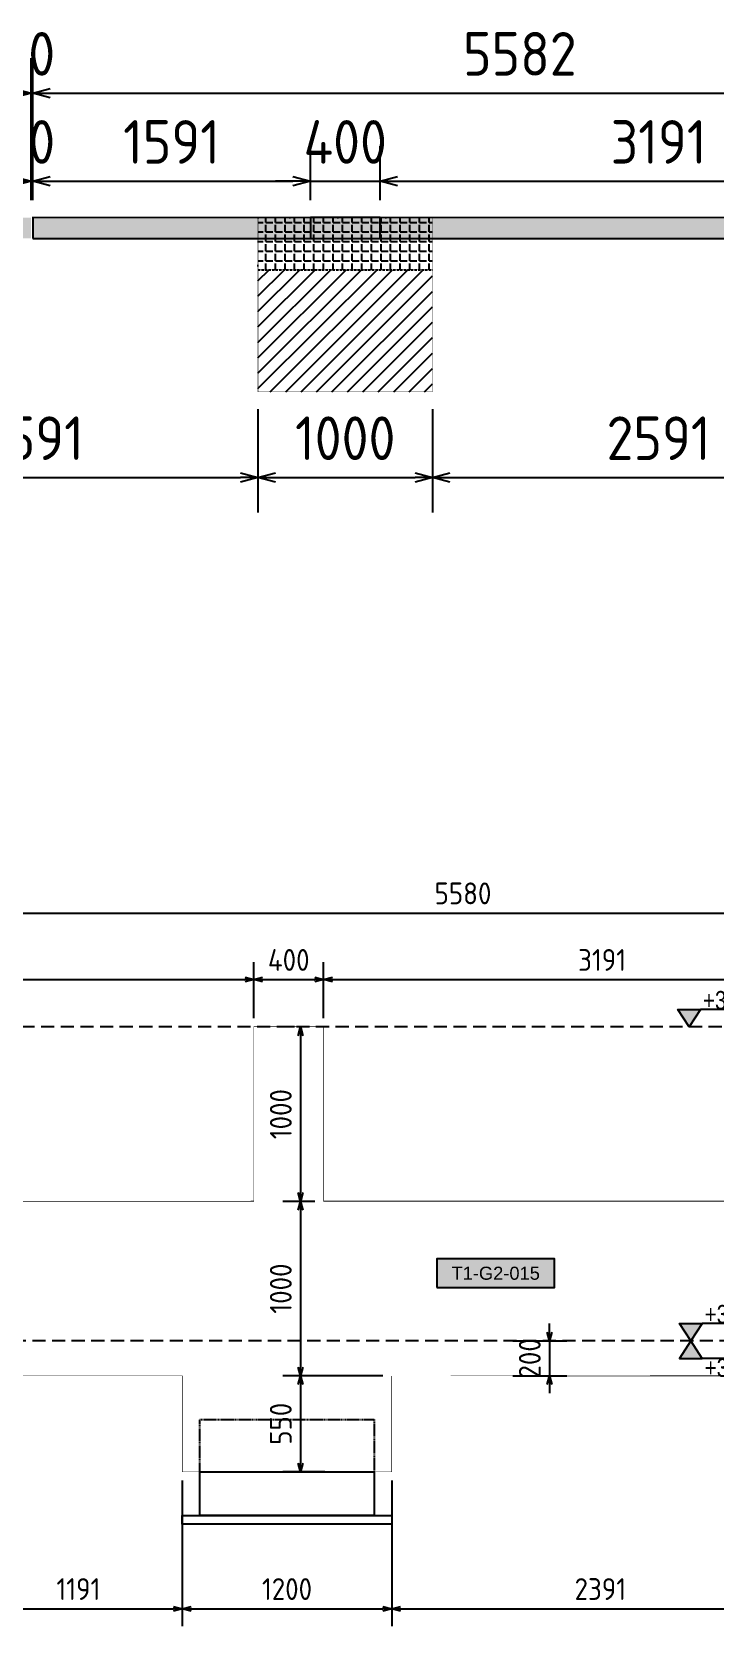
# Model space of a CAD drawing. Header units: centimetres. Extents: x -6122352 to 6876996, y -1694241 to 2592194.
# Drawn here: x 3298675 to 3302590, y 78657 to 87799 of the extents above; entities that cross this region are included whole.
import ezdxf
from ezdxf.enums import TextEntityAlignment as Align

# ---------------------------------------------------------------- set-up
doc = ezdxf.new("R2010")
doc.units = ezdxf.units.CM
doc.header["$MEASUREMENT"] = 0
doc.header["$PDMODE"] = 66
doc.header["$PDSIZE"] = 100
for name, pattern in [('23585-XR-AR-END-SETTING OUT PLAN$0$HIDDEN', [0.375, 0.25, -0.125]), ('CENTER', [2, 1.25, -0.25, 0.25, -0.25]), ('DASHED2', [0.375, 0.25, -0.125])]:
    doc.linetypes.add(name, pattern=pattern)
doc.layers.get('Defpoints').update_dxf_attribs({"color": 255, "linetype": 'CENTER'})
for name, color, linetype in [('00-MI-DIM', 7, 'Continuous'), ('@MI-FOOTINGS', 7, 'Continuous'), ('@MI-TYPE-01', 30, 'Continuous'), ('@MI-TYPE-02', 6, 'Continuous'), ('JML-Dimension', 1, 'Continuous'), ('PANEL-TAGS', 7, 'Continuous'), ('SECTION', 130, 'Continuous')]:
    doc.layers.add(name, color=color, linetype=linetype)
doc.styles.add('PANELTAG_STYLE', font='arial.ttf')
doc.styles.add('Schueco-BEMSTIL', font='isocpeur.ttf', dxfattribs={"width": 0.9})
doc.styles.add('txt-Pisa-std', font='arial.ttf', dxfattribs={"width": 0.8})
doc.dimstyles.new('MI- JWC-TXT-2.5 MM', dxfattribs={"dimscale": 1.5, "dimtxt": 2.5, "dimasz": 1, "dimexe": 2, "dimexo": 1, "dimgap": 1, "dimtad": 1, "dimdec": 0, "dimdsep": 46, "dimtxsty": 'Schueco-BEMSTIL', "dimblk": 'OPEN30', "dimcen": 0, "dimdle": 2, "dimclrd": 140, "dimclre": 8, "dimclrt": 40, "dimadec": 0, "dimazin": 2, "dimtfac": 1, "dimtdec": 0, "dimtix": 1, "dimtmove": 2, "dimatfit": 3, "dimldrblk": 'OPEN', "dimfxl": 2, "dimlwd": -1, "dimlwe": -1, "dimarcsym": 0})

# ---------------------------------------------------------------- blocks, each defined once
blk = doc.blocks.new('T1-FOOTING ELEVATION')
at = {"color": 9}
blk.add_lwpolyline([(-600, -250), (600, -250), (600, -300), (-600, -300)], close=True, dxfattribs=at)
at = {"layer": '@MI-TYPE-01', "color": 114, "linetype": '23585-XR-AR-END-SETTING OUT PLAN$0$HIDDEN', "ltscale": 20, "true_color": 0x139b48}
blk.add_lwpolyline([(-500, 0), (-500, 300), (500, 300), (500, 0)], dxfattribs=at)
at = {"layer": '@MI-TYPE-01', "color": 114, "true_color": 0x139b48}
blk.add_lwpolyline([(-500, 0), (500, 0), (500, -250), (-500, -250)], close=True, dxfattribs=at)
blk = doc.blocks.new('*U1151')
at = {"layer": 'JML-Dimension'}
h = blk.add_hatch(color=10, dxfattribs=at)
h.dxf.hatch_style = 1
h.paths.add_polyline_path([(0, 0), (-1.536000000000001, 2.370060967168342), (1.536000000000001, 2.370060967168342)])
blk.add_line((24.30826820831656, 2.370060967168342), (1.536000000000001, 2.370060967168342), dxfattribs=at)
blk.add_lwpolyline([(0, 0), (-1.536000000000001, 2.370060967168342), (1.536000000000001, 2.370060967168342), (0, 0)], dxfattribs=at)
at = {"color": 5, "style": 'txt-Pisa-std', "width": 0.8}
blk.add_attdef('+0.0', text='', height=2.5, dxfattribs=at).set_placement((1.870588582061714, 2.370060967168342), align=Align.BOTTOM_LEFT)
blk = doc.blocks.new('*U1152')
at = {"layer": 'JML-Dimension'}
h = blk.add_hatch(color=10, dxfattribs=at)
h.dxf.hatch_style = 1
h.paths.add_polyline_path([(0, 0), (-1.536000000000001, 2.370060967168342), (1.536000000000001, 2.370060967168342)])
blk.add_line((24.30826820831656, 2.370060967168342), (1.536000000000001, 2.370060967168342), dxfattribs=at)
blk.add_lwpolyline([(0, 0), (-1.536000000000001, 2.370060967168342), (1.536000000000001, 2.370060967168342), (0, 0)], dxfattribs=at)
at = {"color": 5, "style": 'txt-Pisa-std', "width": 0.8}
blk.add_attdef('+0.0', text='', height=2.5, dxfattribs=at).set_placement((1.870588582061714, 2.370060967168342), align=Align.BOTTOM_LEFT)
blk = doc.blocks.new('*U1153')
at = {"layer": 'JML-Dimension'}
h = blk.add_hatch(color=10, dxfattribs=at)
h.dxf.hatch_style = 1
h.paths.add_polyline_path([(0, 0), (-1.536000000000001, 2.370060967168342), (1.536000000000001, 2.370060967168342)])
blk.add_line((24.30826820831656, 2.370060967168342), (1.536000000000001, 2.370060967168342), dxfattribs=at)
blk.add_lwpolyline([(0, 0), (-1.536000000000001, 2.370060967168342), (1.536000000000001, 2.370060967168342), (0, 0)], dxfattribs=at)
at = {"color": 5, "style": 'txt-Pisa-std', "width": 0.8}
blk.add_attdef('+0.0', text='', height=2.5, dxfattribs=at).set_placement((1.870588582061714, 2.370060967168342), align=Align.BOTTOM_LEFT)
blk = doc.blocks.new('_Open30')
at = {"color": 0, "linetype": 'ByBlock', "lineweight": -2}
for p, q in [((-1, 0.26794919), (0, 0)), ((0, 0), (-1, -0.26794919)), ((0, 0), (-1, 0))]:
    blk.add_line(p, q, dxfattribs=at)
blk = doc.blocks.new('*D4411')
at = {"layer": '@MI-TYPE-02', "color": 140, "transparency": 16777216}
for p, q in [((3301640.130199965, 80342.68421980317), (3301640.130199965, 80392.68421980317)), ((3301640.130199965, 80292.68421980317), (3301640.130199965, 80092.68421971888)), ((3301640.130199965, 80042.68421971888), (3301640.130199965, 79992.68421971888))]:
    blk.add_line(p, q, dxfattribs=at)
at = {"layer": '@MI-TYPE-02', "color": 8, "transparency": 16777216}
for p, q in [((3301429.643683155, 80292.68421980317), (3301740.130199965, 80292.68421980317)), ((3301429.643683129, 80092.68421971888), (3301740.130199965, 80092.68421971888))]:
    blk.add_line(p, q, dxfattribs=at)
at = {"layer": 'Defpoints', "color": 0, "transparency": 16777216}
for p in [(3301379.643683155, 80292.68421980317), (3301379.643683129, 80092.68421971888), (3301640.130199965, 80092.68421971888)]:
    blk.add_point(p, dxfattribs=at)
at = {"layer": '@MI-TYPE-02', "color": 140, "transparency": 16777216, "xscale": 50, "yscale": 50, "zscale": 50}
for p, rotation in [((3301640.130199965, 80292.68421980317), 270), ((3301640.130199965, 80092.68421971888), 90)]:
    blk.add_blockref('_Open30', p, dxfattribs=dict(at, rotation=rotation))
at = {"layer": '@MI-TYPE-02', "color": 40, "transparency": 16777216, "insert": (3301527.630199964, 80192.68421976008), "char_height": 125, "attachment_point": 5, "rotation": 90, "style": 'Schueco-BEMSTIL'}
blk.add_mtext('200', dxfattribs=at)
blk = doc.blocks.new('_Open')
at = {"color": 0, "linetype": 'ByBlock', "lineweight": -2}
for p, q in [((-1, 0.1666666666666667), (0, 0)), ((-1, -0.1666666666666667), (0, 0)), ((0, 0), (-1, 0))]:
    blk.add_line(p, q, dxfattribs=at)
blk = doc.blocks.new('*D4349')
at = {"layer": '00-MI-DIM', "color": 8, "transparency": 16777216}
for p, q in [((3296755.020814131, 82142.99567371505), (3296755.020814131, 82464.62132318935)), ((3299946.425874599, 82142.99567080702), (3299946.425874599, 82464.62132318935))]:
    blk.add_line(p, q, dxfattribs=at)
at = {"layer": '00-MI-DIM', "color": 140, "transparency": 16777216}
blk.add_line((3296805.020814131, 82364.62132318935), (3299896.425874599, 82364.62132318935), dxfattribs=at)
at = {"layer": 'Defpoints', "color": 0, "transparency": 16777216}
for p in [(3299946.425874599, 82364.62132318935), (3296755.020814131, 82092.99567371505), (3299946.425874599, 82092.99567080702)]:
    blk.add_point(p, dxfattribs=at)
at = {"layer": '00-MI-DIM', "color": 140, "transparency": 16777216, "xscale": 50, "yscale": 50, "zscale": 50, "rotation": 180}
blk.add_blockref('_Open30', (3296755.020814131, 82364.62132318935), dxfattribs=at)
at = {"layer": '00-MI-DIM', "color": 140, "transparency": 16777216, "xscale": 50, "yscale": 50, "zscale": 50}
blk.add_blockref('_Open30', (3299946.425874599, 82364.62132318935), dxfattribs=at)
at = {"layer": '00-MI-DIM', "color": 40, "transparency": 16777216, "insert": (3298350.723344365, 82477.12132318935), "char_height": 125, "attachment_point": 5, "style": 'Schueco-BEMSTIL'}
blk.add_mtext('3191', dxfattribs=at)
blk = doc.blocks.new('*D4351')
at = {"layer": '00-MI-DIM', "color": 8, "transparency": 16777216}
for p, q in [((3299946.425874599, 82142.99567080702), (3299946.425874599, 82464.62132318935)), ((3300346.425874588, 82142.99567075763), (3300346.425874588, 82464.62132318935))]:
    blk.add_line(p, q, dxfattribs=at)
at = {"layer": '00-MI-DIM', "color": 140, "transparency": 16777216}
blk.add_line((3299996.425874599, 82364.62132318935), (3300296.425874588, 82364.62132318935), dxfattribs=at)
at = {"layer": 'Defpoints', "color": 0, "transparency": 16777216}
for p in [(3300346.425874588, 82364.62132318935), (3299946.425874599, 82092.99567080702), (3300346.425874588, 82092.99567075763)]:
    blk.add_point(p, dxfattribs=at)
at = {"layer": '00-MI-DIM', "color": 140, "transparency": 16777216, "xscale": 50, "yscale": 50, "zscale": 50, "rotation": 180}
blk.add_blockref('_Open30', (3299946.425874599, 82364.62132318935), dxfattribs=at)
at = {"layer": '00-MI-DIM', "color": 140, "transparency": 16777216, "xscale": 50, "yscale": 50, "zscale": 50}
blk.add_blockref('_Open30', (3300346.425874588, 82364.62132318935), dxfattribs=at)
at = {"layer": '00-MI-DIM', "color": 40, "transparency": 16777216, "insert": (3300146.425874594, 82477.12132318935), "char_height": 125, "attachment_point": 5, "style": 'Schueco-BEMSTIL'}
blk.add_mtext('400', dxfattribs=at)
blk = doc.blocks.new('*D4353')
at = {"layer": '00-MI-DIM', "color": 8, "transparency": 16777216}
for p, q in [((3300346.425874588, 82142.99567075763), (3300346.425874588, 82464.62132318935)), ((3303537.459834612, 82142.99567075763), (3303537.459834612, 82464.62132318935))]:
    blk.add_line(p, q, dxfattribs=at)
at = {"layer": '00-MI-DIM', "color": 140, "transparency": 16777216}
blk.add_line((3300396.425874588, 82364.62132318935), (3303487.459834612, 82364.62132318935), dxfattribs=at)
at = {"layer": 'Defpoints', "color": 0, "transparency": 16777216}
for p in [(3303537.459834612, 82364.62132318935), (3300346.425874588, 82092.99567075763), (3303537.459834612, 82092.99567075763)]:
    blk.add_point(p, dxfattribs=at)
at = {"layer": '00-MI-DIM', "color": 140, "transparency": 16777216, "xscale": 50, "yscale": 50, "zscale": 50, "rotation": 180}
blk.add_blockref('_Open30', (3300346.425874588, 82364.62132318935), dxfattribs=at)
at = {"layer": '00-MI-DIM', "color": 140, "transparency": 16777216, "xscale": 50, "yscale": 50, "zscale": 50}
blk.add_blockref('_Open30', (3303537.459834612, 82364.62132318935), dxfattribs=at)
at = {"layer": '00-MI-DIM', "color": 40, "transparency": 16777216, "insert": (3301941.9428546, 82477.12132318935), "char_height": 125, "attachment_point": 5, "style": 'Schueco-BEMSTIL'}
blk.add_mtext('3191', dxfattribs=at)
blk = doc.blocks.new('*D4223')
at = {"layer": '00-MI-DIM', "color": 8, "transparency": 16777216}
for p, q in [((3298355.723344442, 81142.99567111226), (3298355.723344442, 82846.34292356542)), ((3303936.077762814, 81278.59604498753), (3303936.077762814, 82846.34292356542))]:
    blk.add_line(p, q, dxfattribs=at)
at = {"layer": '00-MI-DIM', "color": 140, "transparency": 16777216}
blk.add_line((3298405.723344442, 82746.34292356542), (3303886.077762814, 82746.34292356542), dxfattribs=at)
at = {"layer": 'Defpoints', "color": 0, "transparency": 16777216}
for p in [(3303936.077762814, 82746.34292356542), (3303936.077762814, 81228.59604498753), (3298355.723344442, 81092.99567111226)]:
    blk.add_point(p, dxfattribs=at)
at = {"layer": '00-MI-DIM', "color": 140, "transparency": 16777216, "xscale": 50, "yscale": 50, "zscale": 50, "rotation": 180}
blk.add_blockref('_Open30', (3298355.723344442, 82746.34292356542), dxfattribs=at)
at = {"layer": '00-MI-DIM', "color": 140, "transparency": 16777216, "xscale": 50, "yscale": 50, "zscale": 50}
blk.add_blockref('_Open30', (3303936.077762814, 82746.34292356542), dxfattribs=at)
at = {"layer": '00-MI-DIM', "color": 40, "transparency": 16777216, "insert": (3301144.900553627, 82858.84292356542), "char_height": 125, "attachment_point": 5, "style": 'Schueco-BEMSTIL'}
blk.add_mtext('5580', dxfattribs=at)
blk = doc.blocks.new('*D4473')
at = {"layer": '00-MI-DIM', "color": 8, "transparency": 16777216}
for p, q in [((3298345.728925282, 80042.68421993061), (3298345.728925282, 78657.4961948091)), ((3299536.447461466, 79492.68421980314), (3299536.447461466, 78657.4961948091))]:
    blk.add_line(p, q, dxfattribs=at)
at = {"layer": '00-MI-DIM', "color": 140, "transparency": 16777216}
blk.add_line((3298395.728925282, 78757.4961948091), (3299486.447461466, 78757.4961948091), dxfattribs=at)
at = {"layer": 'Defpoints', "color": 0, "transparency": 16777216}
for p in [(3298345.728925282, 80092.68421993061), (3299536.447461466, 79542.68421980314), (3299536.447461466, 78757.4961948091)]:
    blk.add_point(p, dxfattribs=at)
at = {"layer": '00-MI-DIM', "color": 140, "transparency": 16777216, "xscale": 50, "yscale": 50, "zscale": 50, "rotation": 180}
blk.add_blockref('_Open30', (3298345.728925282, 78757.4961948091), dxfattribs=at)
at = {"layer": '00-MI-DIM', "color": 140, "transparency": 16777216, "xscale": 50, "yscale": 50, "zscale": 50}
blk.add_blockref('_Open30', (3299536.447461466, 78757.4961948091), dxfattribs=at)
at = {"layer": '00-MI-DIM', "color": 40, "transparency": 16777216, "insert": (3298941.088193374, 78869.9961948091), "char_height": 125, "attachment_point": 5, "style": 'Schueco-BEMSTIL'}
blk.add_mtext('1191', dxfattribs=at)
blk = doc.blocks.new('*D4475')
at = {"layer": '00-MI-DIM', "color": 8, "transparency": 16777216}
for p, q in [((3299536.447461466, 79492.68421980314), (3299536.447461466, 78657.4961948091)), ((3300736.447461462, 79492.68421980314), (3300736.447461462, 78657.4961948091))]:
    blk.add_line(p, q, dxfattribs=at)
at = {"layer": '00-MI-DIM', "color": 140, "transparency": 16777216}
blk.add_line((3299586.447461466, 78757.4961948091), (3300686.447461462, 78757.4961948091), dxfattribs=at)
at = {"layer": 'Defpoints', "color": 0, "transparency": 16777216}
for p in [(3299536.447461466, 79542.68421980314), (3300736.447461462, 79542.68421980314), (3300736.447461462, 78757.4961948091)]:
    blk.add_point(p, dxfattribs=at)
at = {"layer": '00-MI-DIM', "color": 140, "transparency": 16777216, "xscale": 50, "yscale": 50, "zscale": 50, "rotation": 180}
blk.add_blockref('_Open30', (3299536.447461466, 78757.4961948091), dxfattribs=at)
at = {"layer": '00-MI-DIM', "color": 140, "transparency": 16777216, "xscale": 50, "yscale": 50, "zscale": 50}
blk.add_blockref('_Open30', (3300736.447461462, 78757.4961948091), dxfattribs=at)
at = {"layer": '00-MI-DIM', "color": 40, "transparency": 16777216, "insert": (3300136.447461464, 78869.9961948091), "char_height": 125, "attachment_point": 5, "style": 'Schueco-BEMSTIL'}
blk.add_mtext('1200', dxfattribs=at)
blk = doc.blocks.new('*D4477')
at = {"layer": '00-MI-DIM', "color": 8, "transparency": 16777216}
for p, q in [((3300736.447461462, 79492.68421980314), (3300736.447461462, 78657.4961948091)), ((3303127.481421539, 79492.68421980314), (3303127.481421539, 78657.4961948091))]:
    blk.add_line(p, q, dxfattribs=at)
at = {"layer": '00-MI-DIM', "color": 140, "transparency": 16777216}
blk.add_line((3300786.447461462, 78757.4961948091), (3303077.481421539, 78757.4961948091), dxfattribs=at)
at = {"layer": 'Defpoints', "color": 0, "transparency": 16777216}
for p in [(3300736.447461462, 79542.68421980314), (3303127.481421539, 79542.68421980314), (3303127.481421539, 78757.4961948091)]:
    blk.add_point(p, dxfattribs=at)
at = {"layer": '00-MI-DIM', "color": 140, "transparency": 16777216, "xscale": 50, "yscale": 50, "zscale": 50, "rotation": 180}
blk.add_blockref('_Open30', (3300736.447461462, 78757.4961948091), dxfattribs=at)
at = {"layer": '00-MI-DIM', "color": 140, "transparency": 16777216, "xscale": 50, "yscale": 50, "zscale": 50}
blk.add_blockref('_Open30', (3303127.481421539, 78757.4961948091), dxfattribs=at)
at = {"layer": '00-MI-DIM', "color": 40, "transparency": 16777216, "insert": (3301931.9644415, 78869.9961948091), "char_height": 125, "attachment_point": 5, "style": 'Schueco-BEMSTIL'}
blk.add_mtext('2391', dxfattribs=at)
blk = doc.blocks.new('*D4437')
at = {"layer": '00-MI-DIM', "color": 8, "transparency": 16777216}
for p, q in [((3300180.350552831, 82092.99567077198), (3300113.436703993, 82092.99567077198)), ((3300296.425874471, 81092.99567073531), (3300113.436703993, 81092.99567073531))]:
    blk.add_line(p, q, dxfattribs=at)
at = {"layer": '00-MI-DIM', "color": 140, "transparency": 16777216}
blk.add_line((3300213.436703993, 82042.99567077198), (3300213.436703993, 81142.99567073531), dxfattribs=at)
at = {"layer": 'Defpoints', "color": 0, "transparency": 16777216}
for p in [(3300230.350552831, 82092.99567077198), (3300213.436703993, 81092.99567073531), (3300346.425874471, 81092.99567073531)]:
    blk.add_point(p, dxfattribs=at)
at = {"layer": '00-MI-DIM', "color": 140, "transparency": 16777216, "xscale": 50, "yscale": 50, "zscale": 50}
for p, rotation in [((3300213.436703993, 82092.99567077198), 90), ((3300213.436703993, 81092.99567073531), 270)]:
    blk.add_blockref('_Open30', p, dxfattribs=dict(at, rotation=rotation))
at = {"layer": '00-MI-DIM', "color": 40, "transparency": 16777216, "insert": (3300100.936703993, 81592.9956707527), "char_height": 125, "attachment_point": 5, "rotation": 90, "style": 'Schueco-BEMSTIL'}
blk.add_mtext('1000', dxfattribs=at)
blk = doc.blocks.new('*D4439')
at = {"layer": '00-MI-DIM', "color": 8, "transparency": 16777216}
for p, q in [((3300296.425874471, 81092.99567073534), (3300113.436703983, 81092.99567073534)), ((3300686.447461539, 80092.68421980317), (3300113.436703983, 80092.68421980317))]:
    blk.add_line(p, q, dxfattribs=at)
at = {"layer": '00-MI-DIM', "color": 140, "transparency": 16777216}
blk.add_line((3300213.436703983, 81042.99567073534), (3300213.436703983, 80142.68421980317), dxfattribs=at)
at = {"layer": 'Defpoints', "color": 0, "transparency": 16777216}
for p in [(3300346.425874471, 81092.99567073534), (3300213.436703983, 80092.68421980317), (3300736.447461539, 80092.68421980317)]:
    blk.add_point(p, dxfattribs=at)
at = {"layer": '00-MI-DIM', "color": 140, "transparency": 16777216, "xscale": 50, "yscale": 50, "zscale": 50}
for p, rotation in [((3300213.436703983, 81092.99567073534), 90), ((3300213.436703983, 80092.68421980317), 270)]:
    blk.add_blockref('_Open30', p, dxfattribs=dict(at, rotation=rotation))
at = {"layer": '00-MI-DIM', "color": 40, "transparency": 16777216, "insert": (3300100.936703982, 80592.8399452683), "char_height": 125, "attachment_point": 5, "rotation": 90, "style": 'Schueco-BEMSTIL'}
blk.add_mtext('1000', dxfattribs=at)
blk = doc.blocks.new('*D4441')
at = {"layer": '00-MI-DIM', "color": 8, "transparency": 16777216}
for p, q in [((3300686.447461539, 80092.68421980317), (3300113.436703983, 80092.68421980317)), ((3300353.568947344, 79542.68421980317), (3300113.436703983, 79542.68421980317))]:
    blk.add_line(p, q, dxfattribs=at)
at = {"layer": '00-MI-DIM', "color": 140, "transparency": 16777216}
blk.add_line((3300213.436703983, 80042.68421980317), (3300213.436703983, 79592.68421980317), dxfattribs=at)
at = {"layer": 'Defpoints', "color": 0, "transparency": 16777216}
for p in [(3300736.447461539, 80092.68421980317), (3300213.436703983, 79542.68421980317), (3300403.568947344, 79542.68421980317)]:
    blk.add_point(p, dxfattribs=at)
at = {"layer": '00-MI-DIM', "color": 140, "transparency": 16777216, "xscale": 50, "yscale": 50, "zscale": 50}
for p, rotation in [((3300213.436703983, 80092.68421980317), 90), ((3300213.436703983, 79542.68421980317), 270)]:
    blk.add_blockref('_Open30', p, dxfattribs=dict(at, rotation=rotation))
at = {"layer": '00-MI-DIM', "color": 40, "transparency": 16777216, "insert": (3300100.936703982, 79817.6842198022), "char_height": 125, "attachment_point": 5, "rotation": 90, "style": 'Schueco-BEMSTIL'}
blk.add_mtext('550', dxfattribs=at)
blk = doc.blocks.new('RCC COPING')
at = {"layer": '@MI-TYPE-01', "transparency": 33554679}
h = blk.add_hatch(color=8, dxfattribs=at)
h.dxf.hatch_style = 1
h.paths.add_polyline_path([(60.00000000000364, 200), (-59.99999999999636, 200), (-59.99999999999636, -200), (60.00000000000364, -200)])
at = {"layer": '@MI-TYPE-01', "color": 30}
blk.add_lwpolyline([(-59.99999999999636, 200), (60.00000000000364, 200), (60.00000000000364, -200), (-59.99999999999636, -200)], close=True, dxfattribs=at)
blk = doc.blocks.new('31309MM')
at = {"layer": '@MI-TYPE-01', "transparency": 33554679}
h = blk.add_hatch(color=30, dxfattribs=at)
h.dxf.hatch_style = 1
h.paths.add_polyline_path([(0, 120.0000000000582), (5581.866123049753, 120.0000000000582), (5581.866123049753, 0), (0, 0)])
h.paths.add_polyline_path([(5591.866123044863, -1.164153218269348e-10), (12763.97374439728, -1.164153218269348e-10), (12763.97374439752, 120.0000000000582), (5591.866123044863, 120)])
h.paths.add_polyline_path([(12773.97374439193, 120), (18355.62019030144, 119.9999999999418), (18355.62019030168, -0.1500736206653528), (12773.97374439193, -0.1500736207235605)])
h.paths.add_polyline_path([(18365.71023449278, -0.1500736205489375), (23537.39638165059, -0.1500736205489375), (23537.39638165035, 119.9999999999418), (18365.71023449278, 119.9999999999418)])
h.paths.add_polyline_path([(23547.39638164593, 120), (30719.50400295644, 120), (30719.50400295644, -5.820766091346741e-11), (23547.39638164593, -5.820766091346741e-11)])
h.paths.add_polyline_path([(30729.50400295085, 0), (36309.33053738088, -5.820766091346741e-11), (36309.33053738088, 119.9999662167393), (30729.50400295109, 119.9999662167975)])
at = {"layer": '@MI-TYPE-01', "color": 30}
blk.add_lwpolyline([(12773.97374439193, 120), (18355.62019030144, 119.9999999999418), (18355.62019030168, -0.1500736206653528), (12773.97374439193, -0.1500736207235605)], close=True, dxfattribs=at)
at = {"layer": '@MI-TYPE-01', "color": 240, "true_color": 0xed1f24, "rotation": 89.95700707059105}
blk.add_blockref('RCC COPING', (14564.63130863686, 59.99998310831143), dxfattribs=at)
blk = doc.blocks.new('A$Ceca04276')
at = {"layer": '@MI-TYPE-01', "color": 30, "rotation": 89.98971944707202}
blk.add_blockref('31309MM', (0.4863932078296784, 9.943239066810747), dxfattribs=at)
blk = doc.blocks.new('T1-FOOTING')
at = {"transparency": 33554679}
h = blk.add_hatch(dxfattribs=at)
h.set_pattern_fill('ANGLE', color=256, scale=500)
h.set_pattern_definition([(0, (0, 0), (0, 137.5), [100, -37.5]), (90, (0, 0), (-137.5, 8.419446744138054e-15), [100, -37.5])])
h.paths.add_polyline_path([(-500, -300.0000000000218), (499.9999999999964, -300.0000000000218), (499.9999999999964, -1.818989403545856e-11), (-500, -1.818989403545856e-11)])
h.paths.add_polyline_path([(-499.75, -299.7500000000218), (499.7499999999964, -299.7500000000218), (499.7499999999964, -0.2500000000181899), (-499.75, -0.2500000000181899)], flags=16)
h = blk.add_hatch(dxfattribs=at)
h.set_pattern_fill('ANGLE', color=8, scale=200)
h.set_pattern_definition([(0, (0, 0), (0, 55.00000000000001), [40, -15]), (90, (0, 0), (-55.00000000000001, 3.367778697655222e-15), [40, -15])])
h.paths.add_polyline_path([(500.0000000000025, -300.0000000000218), (500.0000000000035, -1.818989403545856e-11), (-500, -1.816147232602816e-11), (-499.9999999999989, -300.0000000000291)])
h = blk.add_hatch(dxfattribs=at)
h.set_pattern_fill('ANSI31', color=8, scale=500)
h.set_pattern_definition([(45, (0, 0), (-44.19417382415922, 44.19417382415922), [])])
h.paths.add_polyline_path([(500, -1000.000000000015), (500.0000000000025, -300.0000000000218), (-499.9999999999989, -300.000000000029), (-499.9999999999964, -1000.000000000011)])
at = {"layer": '@MI-TYPE-01', "color": 240, "linetype": 'DASHED2', "true_color": 0xed1f24}
blk.add_line((-500.0000000000073, -300.0000000000291), (499.9999999999964, -300.0000000000218), dxfattribs=at)
at = {"layer": '@MI-TYPE-01', "color": 240, "true_color": 0xed1f24, "const_width": 2.5}
blk.add_lwpolyline([(-500, -1.818989403545856e-11), (500.0000000000036, -1.818989403545856e-11), (500, -1000.000000000015), (-499.9999999999964, -1000.000000000011)], close=True, dxfattribs=at)
blk = doc.blocks.new('*D891')
at = {"color": 140, "transparency": 16777216}
for p, q in [((-719.3445929939936, -29279.36199619898), (-719.3445929939936, -29179.36199619898)), ((-719.3445929939936, -29389.36202277175), (-719.3445929939936, -29379.36199619898)), ((-719.3445929939935, -29489.36202277175), (-719.3445929939935, -29589.36202277175))]:
    blk.add_line(p, q, dxfattribs=at)
at = {"color": 8, "transparency": 16777216}
for p, q in [((-105.6814185596612, -29379.36199619898), (-919.3445929939937, -29379.36199619898)), ((-105.5331265226171, -29389.36202277175), (-919.3445929939937, -29389.36202277175))]:
    blk.add_line(p, q, dxfattribs=at)
at = {"layer": 'Defpoints', "color": 0, "transparency": 16777216}
for p in [(-719.3445929939936, -29379.36199619898), (-5.681418559661211, -29379.36199619898), (-5.533126522617088, -29389.36202277175)]:
    blk.add_point(p, dxfattribs=at)
at = {"color": 140, "transparency": 16777216, "xscale": 100, "yscale": 100, "zscale": 100}
for p, rotation in [((-719.3445929939936, -29379.36199619898), 270), ((-719.3445929939936, -29389.36202277175), 90)]:
    blk.add_blockref('_Open30', p, dxfattribs=dict(at, rotation=rotation))
at = {"color": 40, "transparency": 16777216, "insert": (-944.3445929940018, -29384.36200948536), "char_height": 250, "attachment_point": 5, "rotation": 90, "style": 'Schueco-BEMSTIL'}
blk.add_mtext('10', dxfattribs=at)
blk = doc.blocks.new('*D892')
at = {"color": 8, "transparency": 16777216}
for p, q in [((-104.6870032860746, -23797.71563887077), (-919.3445929939952, -23797.71563887077)), ((-105.6814185596612, -29379.36199619898), (-919.344592993994, -29379.36199619898))]:
    blk.add_line(p, q, dxfattribs=at)
at = {"color": 140, "transparency": 16777216}
blk.add_line((-719.3445929939938, -29279.36199619898), (-719.344592993995, -23897.71563887077), dxfattribs=at)
at = {"layer": 'Defpoints', "color": 0, "transparency": 16777216}
for p in [(-719.3445929939951, -23797.71563887077), (-4.687003286074557, -23797.71563887077), (-5.681418559661211, -29379.36199619898)]:
    blk.add_point(p, dxfattribs=at)
at = {"color": 140, "transparency": 16777216, "xscale": 100, "yscale": 100, "zscale": 100}
for p, rotation in [((-719.3445929939951, -23797.71563887077), 90), ((-719.3445929939938, -29379.36199619898), 270)]:
    blk.add_blockref('_Open30', p, dxfattribs=dict(at, rotation=rotation))
at = {"color": 40, "transparency": 16777216, "insert": (-944.3445929940018, -26588.53881753487), "char_height": 250, "attachment_point": 5, "rotation": 90, "style": 'Schueco-BEMSTIL'}
blk.add_mtext('5582', dxfattribs=at)
blk = doc.blocks.new('*D879')
at = {"color": 140, "transparency": 16777216}
for p, q in [((-214.3153052969102, -29279.36199619898), (-214.3153052969103, -29179.36199619898)), ((-214.3153052969102, -29389.36202277175), (-214.3153052969102, -29379.36199619898)), ((-214.3153052969102, -29489.36202277175), (-214.3153052969102, -29589.36202277175))]:
    blk.add_line(p, q, dxfattribs=at)
at = {"color": 8, "transparency": 16777216}
for p, q in [((-105.6814185596592, -29379.36199619898), (-414.3153052969103, -29379.36199619898)), ((-105.533126522615, -29389.36202277175), (-414.3153052969103, -29389.36202277175))]:
    blk.add_line(p, q, dxfattribs=at)
at = {"layer": 'Defpoints', "color": 0, "transparency": 16777216}
for p in [(-214.3153052969102, -29379.36199619898), (-5.681418559659135, -29379.36199619898), (-5.533126522615015, -29389.36202277175)]:
    blk.add_point(p, dxfattribs=at)
at = {"color": 140, "transparency": 16777216, "xscale": 100, "yscale": 100, "zscale": 100}
for p, rotation in [((-214.3153052969102, -29379.36199619898), 270), ((-214.3153052969102, -29389.36202277175), 90)]:
    blk.add_blockref('_Open30', p, dxfattribs=dict(at, rotation=rotation))
at = {"color": 40, "transparency": 16777216, "insert": (-439.3153052969185, -29384.36200948536), "char_height": 250, "attachment_point": 5, "rotation": 90, "style": 'Schueco-BEMSTIL'}
blk.add_mtext('10', dxfattribs=at)
blk = doc.blocks.new('*D880')
at = {"color": 8, "transparency": 16777216}
for p, q in [((-105.0978907758703, -27788.74947645192), (-414.3153052969107, -27788.74947645192)), ((-105.6814185596592, -29379.36199619898), (-414.3153052969104, -29379.36199619898))]:
    blk.add_line(p, q, dxfattribs=at)
at = {"color": 140, "transparency": 16777216}
blk.add_line((-214.3153052969103, -29279.36199619898), (-214.3153052969107, -27888.74947645192), dxfattribs=at)
at = {"layer": 'Defpoints', "color": 0, "transparency": 16777216}
for p in [(-214.3153052969107, -27788.74947645192), (-5.09789077587026, -27788.74947645192), (-5.681418559659135, -29379.36199619898)]:
    blk.add_point(p, dxfattribs=at)
at = {"color": 140, "transparency": 16777216, "xscale": 100, "yscale": 100, "zscale": 100}
for p, rotation in [((-214.3153052969107, -27788.74947645192), 90), ((-214.3153052969103, -29379.36199619898), 270)]:
    blk.add_blockref('_Open30', p, dxfattribs=dict(at, rotation=rotation))
at = {"color": 40, "transparency": 16777216, "insert": (-439.3153052969186, -28584.05573632544), "char_height": 250, "attachment_point": 5, "rotation": 90, "style": 'Schueco-BEMSTIL'}
blk.add_mtext('1591', dxfattribs=at)
blk = doc.blocks.new('*D904')
at = {"color": 140, "transparency": 16777216}
for p, q in [((-214.3153052969133, -27288.74954191094), (-214.3153052969134, -27188.74954191094)), ((-214.3153052969132, -27788.74947645192), (-214.3153052969133, -27388.74954191094)), ((-214.3153052969132, -27888.74947645192), (-214.3153052969132, -27988.74947645192))]:
    blk.add_line(p, q, dxfattribs=at)
at = {"color": 8, "transparency": 16777216}
for p, q in [((-105.3267747850341, -27388.74954191094), (-414.3153052969133, -27388.74954191094)), ((-105.0978907758726, -27788.74947645192), (-414.3153052969133, -27788.74947645192))]:
    blk.add_line(p, q, dxfattribs=at)
at = {"layer": 'Defpoints', "color": 0, "transparency": 16777216}
for p in [(-214.3153052969133, -27388.74954191094), (-5.326774785034056, -27388.74954191094), (-5.097890775872559, -27788.74947645192)]:
    blk.add_point(p, dxfattribs=at)
at = {"color": 140, "transparency": 16777216, "xscale": 100, "yscale": 100, "zscale": 100}
for p, rotation in [((-214.3153052969133, -27388.74954191094), 270), ((-214.3153052969132, -27788.74947645192), 90)]:
    blk.add_blockref('_Open30', p, dxfattribs=dict(at, rotation=rotation))
at = {"color": 40, "transparency": 16777216, "insert": (-439.315305296921, -27588.74950918143), "char_height": 250, "attachment_point": 5, "rotation": 90, "style": 'Schueco-BEMSTIL'}
blk.add_mtext('400', dxfattribs=at)
blk = doc.blocks.new('*D905')
at = {"color": 8, "transparency": 16777216}
for p, q in [((-104.4581189229958, -24197.71557338572), (-414.3153052969142, -24197.71557338572)), ((-105.3267747850342, -27388.74954191097), (-414.3153052969136, -27388.74954191097))]:
    blk.add_line(p, q, dxfattribs=at)
at = {"color": 140, "transparency": 16777216}
blk.add_line((-214.3153052969136, -27288.74954191097), (-214.3153052969142, -24297.71557338572), dxfattribs=at)
at = {"layer": 'Defpoints', "color": 0, "transparency": 16777216}
for p in [(-214.3153052969142, -24197.71557338572), (-4.458118922995798, -24197.71557338572), (-5.326774785034161, -27388.74954191097)]:
    blk.add_point(p, dxfattribs=at)
at = {"color": 140, "transparency": 16777216, "xscale": 100, "yscale": 100, "zscale": 100}
for p, rotation in [((-214.3153052969142, -24197.71557338572), 90), ((-214.3153052969135, -27388.74954191097), 270)]:
    blk.add_blockref('_Open30', p, dxfattribs=dict(at, rotation=rotation))
at = {"color": 40, "transparency": 16777216, "insert": (-439.3153052969211, -25793.23255764834), "char_height": 250, "attachment_point": 5, "rotation": 90, "style": 'Schueco-BEMSTIL'}
blk.add_mtext('3191', dxfattribs=at)
blk = doc.blocks.new('*D1355')
at = {"color": 8, "transparency": 16777216}
for p, q in [((1093.392966607353, -28088.9246097128), (1684.684925263749, -28088.9246097128)), ((1094.23548382067, -30680.32986018474), (1684.68492526375, -30680.32986018474))]:
    blk.add_line(p, q, dxfattribs=at)
at = {"color": 140, "transparency": 16777216}
blk.add_line((1484.68492526375, -30580.32986018474), (1484.684925263749, -28188.9246097128), dxfattribs=at)
at = {"layer": 'Defpoints', "color": 0, "transparency": 16777216}
for p in [(993.3929666073532, -28088.9246097128), (1484.684925263749, -28088.9246097128), (994.23548382067, -30680.32986018474)]:
    blk.add_point(p, dxfattribs=at)
at = {"color": 140, "transparency": 16777216, "xscale": 100, "yscale": 100, "zscale": 100}
for p, rotation in [((1484.684925263749, -28088.9246097128), 90), ((1484.68492526375, -30680.32986018474), 270)]:
    blk.add_blockref('_Open30', p, dxfattribs=dict(at, rotation=rotation))
at = {"color": 40, "transparency": 16777216, "insert": (1259.684925263741, -29384.62723494876), "char_height": 250, "attachment_point": 5, "rotation": 90, "style": 'Schueco-BEMSTIL'}
blk.add_mtext('2591', dxfattribs=at)
blk = doc.blocks.new('*D1356')
at = {"color": 8, "transparency": 16777216}
for p, q in [((1093.568306488334, -27088.92462508484), (1684.68492526375, -27088.92462508484)), ((1093.392966607353, -28088.9246097128), (1684.68492526375, -28088.9246097128))]:
    blk.add_line(p, q, dxfattribs=at)
at = {"color": 140, "transparency": 16777216}
blk.add_line((1484.68492526375, -27988.9246097128), (1484.68492526375, -27188.92462508484), dxfattribs=at)
at = {"layer": 'Defpoints', "color": 0, "transparency": 16777216}
for p in [(993.5683064883347, -27088.92462508484), (1484.684925263749, -27088.92462508484), (993.3929666073532, -28088.9246097128)]:
    blk.add_point(p, dxfattribs=at)
at = {"color": 140, "transparency": 16777216, "xscale": 100, "yscale": 100, "zscale": 100}
for p, rotation in [((1484.684925263749, -27088.92462508484), 90), ((1484.68492526375, -28088.9246097128), 270)]:
    blk.add_blockref('_Open30', p, dxfattribs=dict(at, rotation=rotation))
at = {"color": 40, "transparency": 16777216, "insert": (1259.684925263742, -27588.92461739881), "char_height": 250, "attachment_point": 5, "rotation": 90, "style": 'Schueco-BEMSTIL'}
blk.add_mtext('1000', dxfattribs=at)
blk = doc.blocks.new('*D1357')
at = {"color": 8, "transparency": 16777216}
for p, q in [((1094.0294994117, -24497.89070607247), (1684.68492526375, -24497.89070607247)), ((1093.568306488334, -27088.92462508484), (1684.68492526375, -27088.92462508484))]:
    blk.add_line(p, q, dxfattribs=at)
at = {"color": 140, "transparency": 16777216}
blk.add_line((1484.68492526375, -26988.92462508484), (1484.684925263749, -24597.89070607248), dxfattribs=at)
at = {"layer": 'Defpoints', "color": 0, "transparency": 16777216}
for p in [(994.0294994116998, -24497.89070607247), (1484.684925263749, -24497.89070607247), (993.5683064883347, -27088.92462508484)]:
    blk.add_point(p, dxfattribs=at)
at = {"color": 140, "transparency": 16777216, "xscale": 100, "yscale": 100, "zscale": 100}
for p, rotation in [((1484.684925263749, -24497.89070607247), 90), ((1484.68492526375, -27088.92462508484), 270)]:
    blk.add_blockref('_Open30', p, dxfattribs=dict(at, rotation=rotation))
at = {"color": 40, "transparency": 16777216, "insert": (1259.684925263742, -25793.40766557866), "char_height": 250, "attachment_point": 5, "rotation": 90, "style": 'Schueco-BEMSTIL'}
blk.add_mtext('2591', dxfattribs=at)
blk = doc.blocks.new('PANELTAG')
at = {"layer": 'PANEL-TAGS', "color": 1}
blk.add_lwpolyline([(-13.5, -3.3), (13.5, -3.3), (13.5, 3.3), (-13.5, 3.3)], close=True, dxfattribs=at)
at = {"layer": 'PANEL-TAGS', "color": 40, "true_color": 0xffd700}
blk.add_solid([(-13.5, -3.3), (13.5, -3.3), (-13.5, 3.3), (13.5, 3.3)], dxfattribs=at)
at = {"layer": 'PANEL-TAGS', "color": 5, "style": 'PANELTAG_STYLE'}
blk.add_attdef('TAGNO', text='', height=3, dxfattribs=at).set_placement((0, 0), align=Align.CENTER)
blk = doc.blocks.new('T1-PARTITION PLAN')
at = {"layer": '@MI-FOOTINGS', "color": 240, "true_color": 0xed1f24, "rotation": 89.98995376478538}
blk.add_blockref('T1-FOOTING', (-6.519348080153577, -27588.74927751778), dxfattribs=at)
at = {"layer": '@MI-TYPE-02', "xscale": -1, "rotation": 359.9795117387576}
blk.add_blockref('A$Ceca04276', (-7.324294468271546, -42163.27897696203), dxfattribs=at)
for base, p1, p2, picture, middle in [((-719.3445929939951, -23797.71563887077), (-5.681418559661209, -29379.36199619896), (-4.687003286074555, -23797.71563887077), '*D892', (-944.3445929940018, -26588.53881753487)), ((-214.3153052969142, -24197.71557338572), (-5.326774785034159, -27388.74954191095), (-4.458118922995796, -24197.71557338571), '*D905', (-439.3153052969211, -25793.23255764834)), ((-214.3153052969133, -27388.74954191094), (-5.097890775872557, -27788.74947645191), (-5.326774785034054, -27388.74954191093), '*D904', (-439.315305296921, -27588.74950918143)), ((-214.3153052969107, -27788.74947645192), (-5.681418559659133, -29379.36199619896), (-5.097890775870258, -27788.7494764519), '*D880', (-439.3153052969186, -28584.05573632544)), ((1484.684925263749, -28088.9246097128), (994.2354838206695, -30680.32986018472), (993.3929666073527, -28088.92460971278), '*D1355', (1259.684925263741, -29384.62723494876)), ((-719.3445929939936, -29379.36199619898), (-5.533126522617087, -29389.36202277174), (-5.681418559661209, -29379.36199619896), '*D891', (-944.3445929940018, -29384.36200948536)), ((-214.3153052969102, -29379.36199619898), (-5.533126522615014, -29389.36202277174), (-5.681418559659133, -29379.36199619896), '*D879', (-439.3153052969185, -29384.36200948536))]:
    dim = blk.add_linear_dim(base=base, p1=p1, p2=p2, angle=90, dimstyle='MI- JWC-TXT-2.5 MM')
    dim.commit()
    dim.dimension.update_dxf_attribs({"geometry": picture, "text_midpoint": middle})
for base, p1, p2, picture, middle, set_off in [((1484.684925263752, -24497.89070607247), (993.5683064883372, -27088.92462508483), (994.0294994117023, -24497.89070607246), '*D1357', (1259.684925263745, -25793.40766557865), (2.955857780762017e-12, 3.637978807091713e-12)), ((1484.684925263704, -27088.92462508485), (993.392966607307, -28088.92460971279), (993.5683064882885, -27088.92462508483), '*D1356', (1259.684925263696, -27588.92461739882), (-4.570210876408964e-11, -3.637978807091713e-12))]:
    dim = blk.add_linear_dim(base=base, p1=p1, p2=p2, angle=90, dimstyle='MI- JWC-TXT-2.5 MM')
    dim.commit()
    dim.dimension.update_dxf_attribs({"geometry": picture, "text_midpoint": middle, "insert": set_off})

msp = doc.modelspace()

# ---------------------------------------------------------------- linework, layer by layer
at = {"color": 160, "linetype": 'DASHED2', "ltscale": 300}
for points in [[(3303527.443519557, 82092.99567519687), (3283889.584010147, 82092.99567519687)], [(3303927.481421601, 80292.68421980314), (3283879.605597371, 80292.68421980314)]]:
    msp.add_lwpolyline(points, dxfattribs=at)
at = {"layer": '@MI-TYPE-01', "color": 30, "ltscale": 20, "const_width": 2.5}
msp.add_lwpolyline([(3303927.481421494, 79542.68421980314), (3303937.459834687, 82092.99567025807), (3303537.459834612, 82092.99567035591), (3303537.45983449, 81092.99567033723), (3300346.425874469, 81092.99567073531), (3300346.425874588, 82092.99567075763), (3299946.425874599, 82092.99567080702), (3299946.425874469, 81092.9956708359), (3298355.723344442, 81092.99567111226), (3298345.728925282, 80092.68421993061), (3299536.431455319, 80092.68421967569), (3299536.447461466, 79542.68421980314), (3300736.447461462, 79542.68421980314), (3300736.447461462, 79542.68421980314), (3300736.447461538, 80092.68421980314), (3303127.48142151, 80092.6842194898), (3303127.481421539, 79542.68421980314), (3303927.481421494, 79542.68421980314), (3303927.481421479, 79542.68422010864)], dxfattribs=at)

# ---------------------------------------------------------------- block references
at = {"layer": '@MI-TYPE-01', "rotation": 270}
msp.add_blockref('T1-PARTITION PLAN', (3328059.041361175, 86728.33645001147), dxfattribs=at)
at = {"layer": '@MI-TYPE-01', "color": 30}
msp.add_blockref('T1-FOOTING ELEVATION', (3300136.447461801, 79542.68421980314), dxfattribs=at)
at = {"layer": 'PANEL-TAGS'}
ref = msp.add_blockref('PANELTAG', (3301332.364131542, 80680.92343661934), dxfattribs=dict(at, xscale=25, yscale=25, zscale=25))
ref.add_attrib('TAGNO', 'T1-G2-015', dxfattribs={"color": 5, "height": 75, "style": 'PANELTAG_STYLE'}).set_placement((3301332.364131542, 80680.92343661934), align=Align.MIDDLE_CENTER)
at = {"layer": 'SECTION', "color": 6}
ref = msp.add_blockref('*U1151', (3302440.77553438, 82092.99567519437), dxfattribs=dict(at, xscale=42.30147098076819, yscale=42.30147098076819, zscale=42.30147098076819))
ref.add_attrib('+0.0', '+38.66m  TOW', (3302519.904183039, 82193.25274041825), dxfattribs={"layer": 'JML-Dimension', "color": 5, "height": 105.7536774519205, "style": 'txt-Pisa-std', "width": 0.8})
ref = msp.add_blockref('*U1152', (3302450.753947157, 80292.68421980314), dxfattribs=dict(at, xscale=42.30147098076819, yscale=42.30147098076819, zscale=42.30147098076819))
ref.add_attrib('+0.0', '+36.86m  BYL', (3302529.882595816, 80392.94128502702), dxfattribs={"layer": 'JML-Dimension', "color": 5, "height": 105.7536774519205, "style": 'txt-Pisa-std', "width": 0.8})
ref = msp.add_blockref('*U1153', (3302450.753947156, 80292.68421980564), dxfattribs=dict(at, xscale=-42.30147098076819, yscale=42.30147098076819, zscale=42.30147098076819, rotation=180))
ref.add_attrib('+0.0', '+36.86m  LSL', (3302529.882595815, 80086.74561469973), dxfattribs={"layer": 'JML-Dimension', "color": 5, "height": 105.7536774519205, "style": 'txt-Pisa-std', "width": 0.8})

# ---------------------------------------------------------------- dimensions: what is measured, and where the dimension line sits
at = {"layer": '00-MI-DIM', "color": 30}
for base, p1, p2, picture, middle in [((3303936.077762814, 82746.34292356542), (3298355.723344442, 81092.99567111226), (3303936.077762814, 81228.59604498753), '*D4223', (3301144.900553627, 82746.34292356542)), ((3299536.447461466, 78757.4961948091), (3298345.728925282, 80092.68421993061), (3299536.447461466, 79542.68421980314), '*D4473', (3298941.088193374, 78757.4961948091)), ((3300736.447461462, 78757.4961948091), (3299536.447461466, 79542.68421980314), (3300736.447461462, 79542.68421980314), '*D4475', (3300136.447461464, 78757.4961948091)), ((3303127.481421539, 78757.4961948091), (3300736.447461462, 79542.68421980314), (3303127.481421539, 79542.68421980314), '*D4477', (3301931.9644415, 78757.4961948091))]:
    dim = msp.add_linear_dim(base=base, p1=p1, p2=p2, dimstyle='MI- JWC-TXT-2.5 MM', dxfattribs=at)
    dim.commit()
    dim.dimension.update_dxf_attribs({"geometry": picture, "text_midpoint": middle, "dimtype": 160})
for base, p1, p2, picture, middle in [((3299946.425874599, 82364.62132318935), (3296755.020814131, 82092.99567371505), (3299946.425874599, 82092.99567080702), '*D4349', (3298350.723344365, 82477.12132318935)), ((3300346.425874588, 82364.62132318935), (3299946.425874599, 82092.99567080702), (3300346.425874588, 82092.99567075763), '*D4351', (3300146.425874594, 82477.12132318935)), ((3303537.459834612, 82364.62132318935), (3300346.425874588, 82092.99567075763), (3303537.459834612, 82092.99567075763), '*D4353', (3301941.9428546, 82477.12132318935))]:
    dim = msp.add_linear_dim(base=base, p1=p1, p2=p2, dimstyle='MI- JWC-TXT-2.5 MM', dxfattribs=at)
    dim.commit()
    dim.dimension.update_dxf_attribs({"geometry": picture, "text_midpoint": middle})
at = {"layer": '00-MI-DIM'}
dim = msp.add_linear_dim(base=(3300213.436703993, 81092.99567073531), p1=(3300230.350552829, 82092.99567077195), p2=(3300346.425874469, 81092.99567073528), angle=90, dimstyle='MI- JWC-TXT-2.5 MM', dxfattribs=at)
dim.commit()
dim.dimension.update_dxf_attribs({"geometry": '*D4437', "text_midpoint": (3300100.936703993, 81592.9956707527)})
for base, p1, p2, picture, middle in [((3300213.436703983, 80092.68421980317), (3300346.425874469, 81092.99567073531), (3300736.447461538, 80092.68421980314), '*D4439', (3300213.436703982, 80592.8399452683)), ((3300213.436703983, 79542.68421980317), (3300736.447461538, 80092.68421980314), (3300403.568947342, 79542.68421980314), '*D4441', (3300213.436703982, 79817.6842198022))]:
    dim = msp.add_linear_dim(base=base, p1=p1, p2=p2, angle=90, dimstyle='MI- JWC-TXT-2.5 MM', dxfattribs=at)
    dim.commit()
    dim.dimension.update_dxf_attribs({"geometry": picture, "text_midpoint": middle, "dimtype": 160})
at = {"layer": '@MI-TYPE-02', "color": 30}
dim = msp.add_linear_dim(base=(3301640.130199965, 80092.68421971888), p1=(3301379.643683153, 80292.68421980314), p2=(3301379.643683127, 80092.68421971885), angle=90, dimstyle='MI- JWC-TXT-2.5 MM', dxfattribs=at)
dim.commit()
dim.dimension.update_dxf_attribs({"geometry": '*D4411', "text_midpoint": (3301527.630199964, 80192.68421976008)})

doc.saveas('drawing.dxf')
